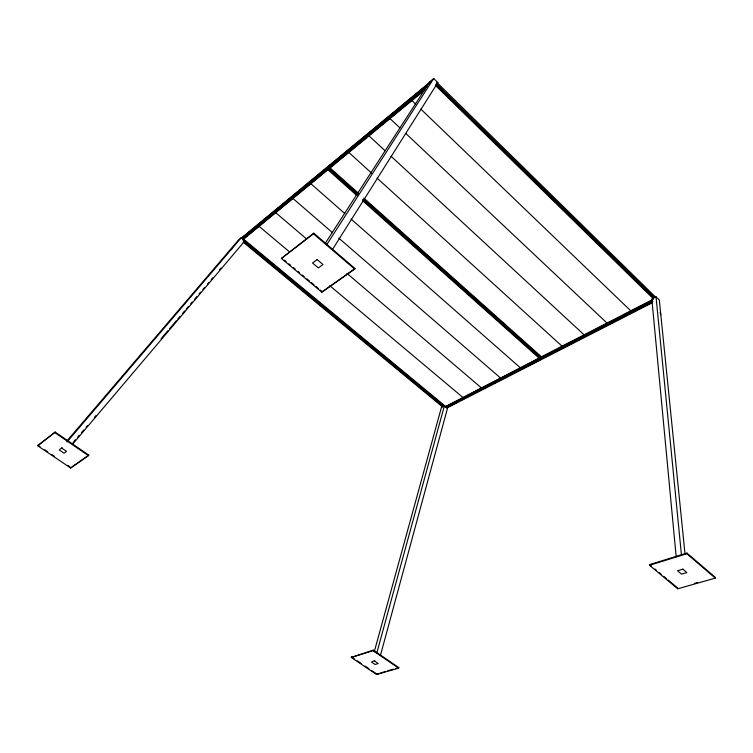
<?xml version="1.0" encoding="UTF-8"?>
<svg xmlns="http://www.w3.org/2000/svg" width="753" height="753" viewBox="0 0 753 753"><rect width="100%" height="100%" fill="white"/><g stroke="black" fill="none" stroke-linecap="round" stroke-linejoin="round"><path stroke-width="1.13" d="M715.284 578.116L715.35 577.429L686.915 553.05L649.613 564.599L649.519 565.268L677.747 588.799L715.284 578.116L686.84 553.737L686.915 553.05M677.747 588.799L677.822 588.121L668.127 580.036M537.331 355.755L539.957 358.099L539.797 358.729L362.927 200.966M380.378 655.609L447.451 408.427L444.374 405.886L441.437 407.401L374.25 651.834M376.764 653.143L444.374 405.886M398.648 668.184L398.808 667.619L373.281 650.121L351.265 657.435L376.509 674.481L398.648 668.184L373.102 650.686L351.265 657.435M376.509 674.481L385.527 671.403M374.589 661.078L378.222 663.553L375.079 664.475L371.455 662.019L374.768 660.522M373.102 650.686L373.281 650.121M243.793 240.16L445.183 406.836L539.12 357.976M354.691 269.132L354.974 268.492L313.785 233.176L281.377 258.467L321.813 292.164L354.691 269.132L313.464 233.816L313.785 233.176M321.813 292.164L354.974 268.492M88.449 455.65L88.769 455.104L55.11 432.024L37.65 445.729L70.735 468.065L88.449 455.65L54.771 432.58L37.65 445.729M70.735 468.065L71.055 467.519M61.765 448.12L66.537 451.376L64.043 453.193L59.28 449.955L62.094 447.574M54.771 432.58L55.11 432.024M332.402 249.61L437.841 82.585L433.7 78.519L429.812 81.738L325.268 243.294M326.689 244.763L433.7 78.519M72.608 444.204L244.941 240.809L241.233 237.741L238.616 239.906L66.904 441.032M73.145 442.453L75.422 439.771M77.7 437.088L79.216 435.3M81.493 432.617L83.771 429.935M86.04 427.243L87.564 425.454M94.389 417.407L95.904 415.618M161.142 338.681L167.975 330.633M169.491 328.845L176.315 320.787M177.84 318.999L180.108 316.316M182.386 313.634L184.664 310.951M186.179 309.163L188.457 306.471M190.735 303.788L192.25 302M194.528 299.317L196.797 296.635M199.074 293.952L200.59 292.164M202.868 289.481L204.383 287.693M207.423 284.107L208.939 282.319M211.217 279.636L212.732 277.848M219.556 269.8L221.081 268.012M67.083 441.879L241.233 237.741M228.488 251.766L231.962 248.782M240.838 238.503L429.925 82.181M241.421 238.334L431.469 81.277M241.873 238.268L429.615 83.188M242.57 238.842L427.666 86.19M247.521 235.294L243.21 238.842L445.371 406.234M249.243 233.872L250.975 232.451M255.286 228.893L263.974 221.73M266.6 219.565L268.35 218.125M302.433 190.038L275.344 212.365L306.678 239.059M304.221 188.561L306.904 186.349M308.702 184.871L310.49 183.393L344.865 213.598M313.192 181.172L314.999 179.685M317.7 177.454L319.498 175.976M330.586 166.837L332.374 165.359M335.057 163.156L336.845 161.679M353.722 147.776L348.46 152.106L371.907 173.406M355.472 146.327L358.099 144.162M360.734 141.997L362.485 140.547M369.488 134.778L379.117 126.843M381.743 124.678L383.493 123.238M390.487 117.468L396.624 112.413M398.375 110.973L401.001 108.808M417.708 95.038L411.514 100.149L415.741 104.215M419.477 93.579L422.132 91.395M244.706 237.92L247.426 235.68M249.243 234.183L328.204 169.133L327.903 169.726L356.8 195.498M366.466 137.62L329.39 168.154L358.287 193.963M368.273 136.133L370.984 133.902M372.791 132.406L375.502 130.175M377.309 128.688L379.117 127.191M381.837 124.96L383.644 123.473M386.355 121.233L422.518 91.442M242.57 239.991L424.843 89.908M244.941 240.809L243.756 241.779L443.046 406.573M437.841 82.585L436.429 83.734L654.517 297.557M281.377 258.467L313.464 233.816M71.987 466.869L88.769 455.104M685.004 553.907L659.327 300.005L656.023 296.776L651.825 298.941L676.175 556.74M540.767 357.129L653.613 299.045M445.183 406.836L539.957 358.099M652.465 300.24L541.256 357.43L364.414 199.441M445.767 407.044L652.277 300.936M446.341 407.514L652.898 301.539M447.32 407.288L456.723 402.46M461.947 399.787L464.036 398.714M466.126 397.64L478.663 391.212M480.753 390.139L485.977 387.456M494.345 383.173L496.434 382.1M498.524 381.027L511.061 374.599M513.151 373.526L518.375 370.843M527.778 366.024L540.315 359.586M545.539 356.913L547.629 355.84M555.987 351.547L572.713 342.982M577.937 340.3L580.026 339.226M589.43 334.407L594.654 331.725M596.743 330.652L601.967 327.969M610.325 323.686L612.415 322.613M617.639 319.931L627.051 315.112M629.141 314.039L634.365 311.356M646.902 304.927L652.126 302.254M446.915 407.994L652.465 302.678M649.519 565.268L686.84 553.737M387.748 670.772L393.273 669.201M395.485 668.57L398.808 667.619M694.379 583.406L697.692 582.464M37.989 445.192L39.937 446.501M44.803 449.786L47.721 451.753M51.609 454.388L54.527 456.356M68.137 465.552L70.085 466.86M351.444 656.88L354.352 658.847M357.27 660.814L361.148 663.44M365.036 666.057L368.914 668.683M371.822 670.65L376.679 673.926M244.245 241.374L443.592 406.291M243.257 242.184L442.491 406.855M284.399 260.086L286.196 261.583M288.888 263.823L290.686 265.32M293.378 267.569L295.176 269.066M297.868 271.315L299.666 272.812M302.358 275.052L304.156 276.558M306.848 278.798L309.539 281.048M311.337 282.544L314.029 284.785M315.827 286.291L318.519 288.531M320.317 290.027L322.115 291.524M649.613 564.599L651.373 566.068M654.903 569.004L656.663 570.473M659.308 572.685L661.078 574.153M663.722 576.356L666.367 578.568M258.731 226.051L289.284 251.7M329.729 285.651L462.737 397.302M346.964 273.377L481.252 387.767M292.588 198.152L332.553 232.724M338.765 238.099L500.416 377.902M351.03 219.019L520.238 367.699M357.129 193.775L329.089 168.747L329.692 167.571L358.569 193.37M363.257 199.253L541.096 358.061L541.416 356.8L363.812 198.067M328.496 169.237L357.402 195.027M362.654 199.724L540.447 358.39M336.958 176.946L339.584 179.289M341.335 180.852L344.827 183.967M349.204 187.874L350.954 189.436M363.21 200.373L366.702 203.489M369.328 205.833L371.954 208.176M384.209 219.114L388.586 223.01M390.327 224.573L393.828 227.698M397.33 230.823L399.081 232.385M411.326 243.313L415.703 247.219M418.329 249.563L420.955 251.907M432.335 262.053L436.702 265.96M439.328 268.303L441.955 270.647M446.331 274.553L448.082 276.106M455.951 283.137L458.577 285.481M460.328 287.044L463.829 290.169M467.331 293.294L469.081 294.847M479.576 304.221L485.704 309.69M488.33 312.034L490.956 314.368M503.202 325.305L507.578 329.212M509.329 330.774L512.831 333.89M516.332 337.015L518.083 338.577M526.827 346.389L533.83 352.63M377.112 178.141L562.039 346.182M368.612 135.493L384.99 150.647M391.023 156.229L584.102 334.831M389.612 118.193L399.881 127.869M405.876 133.516L606.984 323.046M420.823 109.091L630.75 310.82M435.705 84.336L653.726 297.962M440.91 89.899L444.261 93.174M446.774 95.64L451.8 100.563M455.989 104.667L459.339 107.952M465.203 113.694L466.879 115.331M476.931 125.186L481.958 130.109M483.633 131.747L488.659 136.669M493.686 141.602L496.199 144.058M512.953 160.474L518.826 166.215M521.34 168.681L526.366 173.604M530.554 177.708L533.905 180.993M539.769 186.735L541.445 188.372M548.984 195.761L555.686 202.331M558.199 204.788L563.225 209.711M568.251 214.643L570.765 217.099M586.681 232.696L593.383 239.256M595.896 241.722L600.922 246.645M605.111 250.749L608.462 254.034M621.865 267.164L630.242 275.372M632.755 277.829L637.791 282.751M642.817 287.684L645.33 290.14M435.808 85.757L652.936 298.367M429.812 81.738L430.518 82.435M436.768 82.359L655.383 296.88M660.08 312.636L660.814 314.773M656.023 296.776L681.465 555.112M317.154 259.578L312.523 262.995L318.35 267.908L322.99 264.519L317.154 259.578M682.839 569.146L677.502 570.736L681.55 574.144L686.896 572.572L682.839 569.146"/></g></svg>
